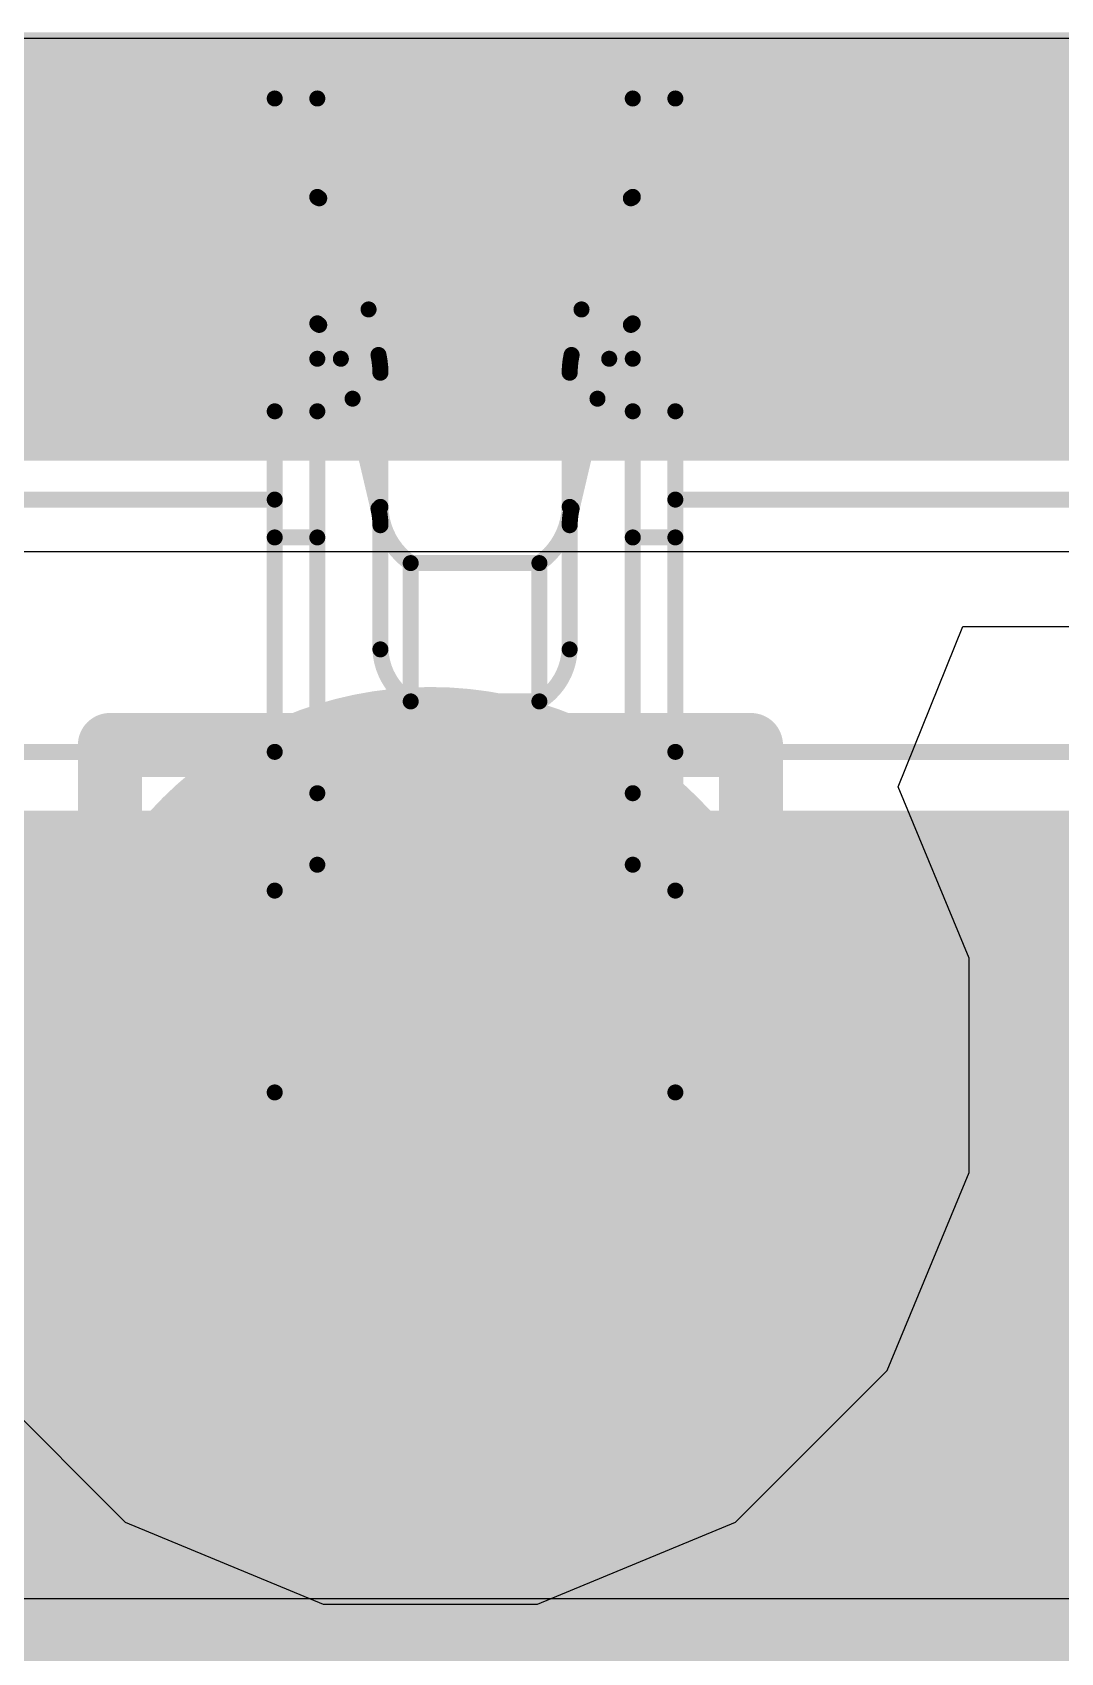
# Model space of a CAD drawing. Header units: inches. Extents: x -6 to 5433, y -4 to 5447.
# Drawn here: x 11.404 to 12.219, y 28.611 to 29.895 of the extents above; entities that cross this region are included whole.
import ezdxf

# ---------------------------------------------------------------- set-up
doc = ezdxf.new("R2010")
doc.units = ezdxf.units.IN
for name, color, linetype in [('Bottom Layer', 5, 'Continuous'), ('Drill Drawing', 1, 'Continuous'), ('Ground', 16, 'Continuous'), ('Mechanical 4', 56, 'Continuous'), ('Power', 76, 'Continuous'), ('Top Layer', 1, 'Continuous'), ('Top Paste', 8, 'Continuous'), ('Top Solder', 216, 'Continuous'), ('Via Holes', 16, 'Continuous')]:
    doc.layers.add(name, color=color, linetype=linetype)

# ---------------------------------------------------------------- blocks, each defined once
blk = doc.blocks.new('QTH_030_01_L_D_A_K_TR_154')
at = {"layer": 'Top Layer'}
blk.add_hatch(color=1, dxfattribs=at).paths.add_polyline_path([(0.8249996199999998, 0.32000063), (5.52500038, 0.32000063), (5.52500038, -0.32000063), (0.8249996199999998, -0.32000063)])
at = {"layer": 'Top Paste'}
blk.add_hatch(color=8, dxfattribs=at).paths.add_polyline_path([(0.8249996199999998, 0.32000063), (5.52500038, 0.32000063), (5.52500038, -0.32000063), (0.8249996199999998, -0.32000063)])
at = {"layer": 'Top Solder'}
blk.add_hatch(color=216, dxfattribs=at).paths.add_polyline_path([(0.7233996199999999, 0.42160063), (5.62660038, 0.42160063), (5.62660038, -0.42160063), (0.7233996199999999, -0.42160063)])

msp = doc.modelspace()

# ---------------------------------------------------------------- hatches: boundary and pattern name
at = {"layer": 'Bottom Layer'}
h = msp.add_hatch(color=5, dxfattribs=at)
edge = h.paths.add_edge_path()
edge.add_arc((11.71955238, 29.07636044), 0.2999994, 0, 360)
at = {"layer": 'Ground'}
h = msp.add_hatch(color=16, dxfattribs=at)
edge = h.paths.add_edge_path()
edge.add_arc((11.71955238, 29.07636044), 0.2999994, 0, 360)
at = {"layer": 'Power'}
h = msp.add_hatch(color=76, dxfattribs=at)
edge = h.paths.add_edge_path()
edge.add_arc((11.71955238, 29.07636044), 0.2999994, 0, 360)
at = {"layer": 'Top Layer'}
h = msp.add_hatch(color=1, dxfattribs=at)
edge = h.paths.add_edge_path()
edge.add_arc((11.71955238, 29.07636044), 0.2999994, 0, 360)
at = {"layer": 'Via Holes'}
h = msp.add_hatch(color=7, dxfattribs=at)
edge = h.paths.add_edge_path()
edge.add_arc((11.71955238, 29.07636044), 0.1499997, 0, 360)

# ---------------------------------------------------------------- linework, layer by layer
at = {"layer": 'Bottom Layer'}
for p, q in [((4.82502464, 29.48371802), (14.02551932, 29.48371802)), ((13.03822132, 28.6534098), (4.871544739999999, 28.6534098))]:
    msp.add_line(p, q, dxfattribs=at)
msp.add_lwpolyline([(4.55450194, 29.7556428, 0.2794, 0.2794, 0), (14.13815562, 29.7556428, 0.2794, 0.2794, 0)], format="xyseb", dxfattribs=at)
at = {"layer": 'Drill Drawing'}
for points in [[(11.46555238, 29.33036044, 0.0508, 0.0508, 0), (11.97355238, 29.33036044, 0.0508, 0.0508, 0)], [(11.46555238, 28.82236044, 0.0508, 0.0508, 0), (11.46555238, 29.33036044, 0.0508, 0.0508, 0)], [(11.97355238, 28.82236044, 0.0508, 0.0508, 0), (11.97355238, 29.33036044, 0.0508, 0.0508, 0)], [(11.56715238, 29.22876044, 0.0508, 0.0508, 0), (11.87195238, 29.22876044, 0.0508, 0.0508, 0)], [(11.56715238, 28.92396044, 0.0508, 0.0508, 0), (11.56715238, 29.22876044, 0.0508, 0.0508, 0)], [(11.87195238, 28.92396044, 0.0508, 0.0508, 0), (11.87195238, 29.22876044, 0.0508, 0.0508, 0)], [(11.56715238, 28.92396044, 0.0508, 0.0508, 0), (11.87195238, 28.92396044, 0.0508, 0.0508, 0)], [(11.46555238, 28.82236044, 0.0508, 0.0508, 0), (11.97355238, 28.82236044, 0.0508, 0.0508, 0)]]:
    msp.add_lwpolyline(points, format="xyseb", dxfattribs=at)
for points in [[(11.45285238, 29.33036044, 0.0254, 0.0254, 1), (11.47825238, 29.33036044, 0.0254, 0.0254, 1)], [(11.45285238, 29.33036044, 0.0254, 0.0254, 1), (11.47825238, 29.33036044, 0.0254, 0.0254, 1)], [(11.96085238, 29.33036044, 0.0254, 0.0254, 1), (11.98625238, 29.33036044, 0.0254, 0.0254, 1)], [(11.96085238, 29.33036044, 0.0254, 0.0254, 1), (11.98625238, 29.33036044, 0.0254, 0.0254, 1)], [(11.55445238, 29.22876044, 0.0254, 0.0254, 1), (11.57985238, 29.22876044, 0.0254, 0.0254, 1)], [(11.55445238, 29.22876044, 0.0254, 0.0254, 1), (11.57985238, 29.22876044, 0.0254, 0.0254, 1)], [(11.85925238, 29.22876044, 0.0254, 0.0254, 1), (11.88465238, 29.22876044, 0.0254, 0.0254, 1)], [(11.85925238, 29.22876044, 0.0254, 0.0254, 1), (11.88465238, 29.22876044, 0.0254, 0.0254, 1)], [(11.55445238, 28.92396044, 0.0254, 0.0254, 1), (11.57985238, 28.92396044, 0.0254, 0.0254, 1)], [(11.55445238, 28.92396044, 0.0254, 0.0254, 1), (11.57985238, 28.92396044, 0.0254, 0.0254, 1)], [(11.85925238, 28.92396044, 0.0254, 0.0254, 1), (11.88465238, 28.92396044, 0.0254, 0.0254, 1)], [(11.85925238, 28.92396044, 0.0254, 0.0254, 1), (11.88465238, 28.92396044, 0.0254, 0.0254, 1)], [(11.45285238, 28.82236044, 0.0254, 0.0254, 1), (11.47825238, 28.82236044, 0.0254, 0.0254, 1)], [(11.45285238, 28.82236044, 0.0254, 0.0254, 1), (11.47825238, 28.82236044, 0.0254, 0.0254, 1)], [(11.96085238, 28.82236044, 0.0254, 0.0254, 1), (11.98625238, 28.82236044, 0.0254, 0.0254, 1)], [(11.96085238, 28.82236044, 0.0254, 0.0254, 1), (11.98625238, 28.82236044, 0.0254, 0.0254, 1)]]:
    msp.add_lwpolyline(points, format="xyseb", close=True, dxfattribs=at)
at = {"layer": 'Mechanical 4'}
for points in [[(11.5961541, 29.84294514, 0.0127, 0.0127, 0), (11.9136541, 29.84294514, 0.0127, 0.0127, 0)], [(11.5961541, 29.0549457, 0.0127, 0.0127, 0), (11.5961541, 29.84294514, 0.0127, 0.0127, 0)], [(11.62990562, 29.23548127999999, 0.0127, 0.0127, 0), (11.62990562, 29.84294514, 0.0127, 0.0127, 0)], [(11.87990512, 29.23548127999999, 0.0127, 0.0127, 0), (11.87990512, 29.84294514, 0.0127, 0.0127, 0)], [(11.9136541, 29.0549457, 0.0127, 0.0127, 0), (11.9136541, 29.84294514, 0.0127, 0.0127, 0)], [(11.6299996, 29.764609, 0.0127, 0.0127, -0.03260548543420631), (11.62990308, 29.76474616, 0.0127, 0.0127, 0)], [(11.62990562, 29.76494682, 0.0127, 0.0127, 0), (11.87990512, 29.76494682, 0.0127, 0.0127, 0)], [(11.63007072, 29.76453788, 0.0127, 0.0127, -0.02828759411108641), (11.63000214, 29.764609, 0.0127, 0.0127, 0)], [(11.6301647, 29.76445914, 0.0127, 0.0127, -0.0267508019471608), (11.63007072, 29.76453788, 0.0127, 0.0127, 0)], [(11.63028916, 29.76437278, 0.0127, 0.0127, -0.02199381117670419), (11.6301647, 29.76445914, 0.0127, 0.0127, 0)], [(11.6304568, 29.76427626, 0.0127, 0.0127, -0.01668692770559134), (11.63028916, 29.76437278, 0.0127, 0.0127, 0)], [(11.63066, 29.76416958, 0.0127, 0.0127, -0.009375562079057384), (11.63045426, 29.76427626, 0.0127, 0.0127, 0)], [(11.63089876, 29.76405528, 0.0127, 0.0127, -0.005205298960240288), (11.63066, 29.76416704, 0.0127, 0.0127, 0)], [(11.63089876, 29.76405528, 0.0127, 0.0127, 0), (11.6311553, 29.7639359, 0.0127, 0.0127, 0)], [(11.6311553, 29.7639359, 0.0127, 0.0127, 0), (11.63142454, 29.76381652, 0.0127, 0.0127, 0)], [(11.63142454, 29.66343572, 0.0127, 0.0127, 0), (11.63142454, 29.76381652, 0.0127, 0.0127, 0)], [(11.63142454, 29.76381652, 0.0127, 0.0127, -0.1798941776662689), (11.67053292, 29.67571154, 0.0127, 0.0127, 0)], [(11.83927782, 29.67571154, 0.0127, 0.0127, -0.1798941776662689), (11.8783862, 29.76381652, 0.0127, 0.0127, 0)], [(11.8783862, 29.76381652, 0.0127, 0.0127, 0), (11.87889674, 29.76405274, 0.0127, 0.0127, 0)], [(11.8783862, 29.66343572, 0.0127, 0.0127, 0), (11.8783862, 29.76381652, 0.0127, 0.0127, 0)], [(11.87889674, 29.76405274, 0.0127, 0.0127, 0), (11.87913296, 29.7641645, 0.0127, 0.0127, 0)], [(11.87934378, 29.76427118, 0.0127, 0.0127, -0.007070259490375113), (11.87913296, 29.7641645, 0.0127, 0.0127, 0)], [(11.87951904, 29.76437024, 0.0127, 0.0127, -0.0122088184818898), (11.87934124, 29.76427118, 0.0127, 0.0127, 0)], [(11.87966128, 29.76446168, 0.0127, 0.0127, -0.02261983005937076), (11.87952158, 29.76437024, 0.0127, 0.0127, 0)], [(11.8797578, 29.76454042, 0.0127, 0.0127, -0.0318810894634976), (11.87965874, 29.76446168, 0.0127, 0.0127, 0)], [(11.87982384, 29.76461408, 0.0127, 0.0127, -0.03744577977422948), (11.8797578, 29.76454042, 0.0127, 0.0127, 0)], [(11.87986956, 29.76468012, 0.0127, 0.0127, -0.03268866438440864), (11.87982384, 29.76461154, 0.0127, 0.0127, 0)], [(11.87990258, 29.76474616, 0.0127, 0.0127, -0.01323434517024943), (11.87986702, 29.76468012, 0.0127, 0.0127, 0)], [(11.67053292, 29.67571154, 0.0127, 0.0127, 0), (11.83927782, 29.67571154, 0.0127, 0.0127, 0)], [(11.67053292, 29.67571154, 0.0127, 0.0127, 0), (11.6783866, 29.6396156, 0.0127, 0.0127, 0)], [(11.83142414, 29.6396156, 0.0127, 0.0127, 0), (11.83927782, 29.67571154, 0.0127, 0.0127, 0)], [(11.63000214, 29.6644949, 0.0127, 0.0127, -0.02859692928040445), (11.62990308, 29.66467777999999, 0.0127, 0.0127, 0)], [(11.6301647, 29.66429678, 0.0127, 0.0127, -0.05432141872223565), (11.63000468, 29.66449744, 0.0127, 0.0127, 0)], [(11.63028916, 29.6641774, 0.0127, 0.0127, -0.0233861513593623), (11.6301647, 29.66429424, 0.0127, 0.0127, 0)], [(11.63045426, 29.66405294, 0.0127, 0.0127, -0.01856230602080305), (11.63028916, 29.66417994, 0.0127, 0.0127, 0)], [(11.63066, 29.66390816, 0.0127, 0.0127, -0.01073692509071351), (11.63045426, 29.6640504, 0.0127, 0.0127, 0)], [(11.63089876, 29.66375576, 0.0127, 0.0127, -0.006054831036051086), (11.63066254, 29.66390816, 0.0127, 0.0127, 0)], [(11.63089876, 29.6637583, 0.0127, 0.0127, 0), (11.6311553, 29.66359828, 0.0127, 0.0127, 0)], [(11.6311553, 29.66359828, 0.0127, 0.0127, 0), (11.63142454, 29.66343572, 0.0127, 0.0127, 0)], [(11.63142454, 29.66343826, 0.0127, 0.0127, -0.1625908253546253), (11.65786594, 29.6049446, 0.0127, 0.0127, 0)], [(11.8519448, 29.6049446, 0.0127, 0.0127, -0.1625908253546254), (11.8783862, 29.66343826, 0.0127, 0.0127, 0)], [(11.8783862, 29.66343572, 0.0127, 0.0127, 0), (11.87889674, 29.66375322, 0.0127, 0.0127, 0)], [(11.87913296, 29.66390308, 0.0127, 0.0127, -0.00482061438575267), (11.87889674, 29.66375322, 0.0127, 0.0127, 0)], [(11.87934124, 29.66404532, 0.0127, 0.0127, -0.008119958966851332), (11.87913042, 29.66390308, 0.0127, 0.0127, 0)], [(11.87951904, 29.66418248, 0.0127, 0.0127, -0.01372913844520109), (11.87934124, 29.66404786, 0.0127, 0.0127, 0)], [(11.87965874, 29.66429932, 0.0127, 0.0127, -0.02446216608426351), (11.87952158, 29.66417994, 0.0127, 0.0127, 0)], [(11.8797578, 29.664406, 0.0127, 0.0127, -0.03231853496951526), (11.87965874, 29.66429932, 0.0127, 0.0127, 0)], [(11.87982384, 29.66450252, 0.0127, 0.0127, -0.03504148002859536), (11.8797578, 29.664406, 0.0127, 0.0127, 0)], [(11.87986956, 29.66459142, 0.0127, 0.0127, -0.02840446123268961), (11.87982384, 29.66450252, 0.0127, 0.0127, 0)], [(11.87990512, 29.66467524, 0.0127, 0.0127, -0.01102179288726943), (11.87986956, 29.66458888, 0.0127, 0.0127, 0)], [(11.62990562, 29.63661078, 0.0127, 0.0127, 0), (11.648567, 29.63661078, 0.0127, 0.0127, 0)], [(11.6783866, 29.5176575, 0.0127, 0.0127, 0), (11.6783866, 29.6396156, 0.0127, 0.0127, 0)], [(11.6783866, 29.6396156, 0.0127, 0.0127, -0.05365795323389039), (11.67990552, 29.625544, 0.0127, 0.0127, 0)], [(11.82990522, 29.625544, 0.0127, 0.0127, -0.05365795323389057), (11.83142414, 29.6396156, 0.0127, 0.0127, 0)], [(11.83142414, 29.5176575, 0.0127, 0.0127, 0), (11.83142414, 29.6396156, 0.0127, 0.0127, 0)], [(11.86124374, 29.63661078, 0.0127, 0.0127, 0), (11.87990512, 29.63661078, 0.0127, 0.0127, 0)], [(11.67990552, 29.40619468, 0.0127, 0.0127, 0), (11.67990552, 29.625544, 0.0127, 0.0127, 0)], [(11.82990522, 29.40619468, 0.0127, 0.0127, 0), (11.82990522, 29.625544, 0.0127, 0.0127, 0)], [(11.6578634, 29.60494714, 0.0127, 0.0127, 0), (11.6783866, 29.5176575, 0.0127, 0.0127, 0)], [(11.83142414, 29.5176575, 0.0127, 0.0127, 0), (11.8519448, 29.60494714, 0.0127, 0.0127, 0)], [(11.5961541, 29.59494462, 0.0127, 0.0127, 0), (11.62990562, 29.59494462, 0.0127, 0.0127, 0)], [(11.87990512, 29.59494462, 0.0127, 0.0127, 0), (11.9136541, 29.59494462, 0.0127, 0.0127, 0)], [(11.2786541, 29.52494476, 0.0127, 0.0127, 0), (11.5961541, 29.52494476, 0.0127, 0.0127, 0)], [(11.9136541, 29.52494476, 0.0127, 0.0127, 0), (12.2311541, 29.52494476, 0.0127, 0.0127, 0)], [(11.6783866, 29.5176575, 0.0127, 0.0127, -0.05786387190107989), (11.67990552, 29.50463492, 0.0127, 0.0127, 0)], [(11.7039136, 29.47460704, 0.0127, 0.0127, -0.2374801051860469), (11.67990552, 29.51917896, 0.0127, 0.0127, 0)], [(11.82990522, 29.51917896, 0.0127, 0.0127, -0.2374801051860468), (11.80589714, 29.47460704, 0.0127, 0.0127, 0)], [(11.82990522, 29.50463492, 0.0127, 0.0127, -0.05786387190108001), (11.83142414, 29.5176575, 0.0127, 0.0127, 0)], [(11.5961541, 29.49494482, 0.0127, 0.0127, 0), (11.62990562, 29.49494482, 0.0127, 0.0127, 0)], [(11.87990512, 29.49494482, 0.0127, 0.0127, 0), (11.9136541, 29.49494482, 0.0127, 0.0127, 0)], [(11.70391614, 29.47460704, 0.0127, 0.0127, 0), (11.8058946, 29.47460704, 0.0127, 0.0127, 0)], [(11.70391614, 29.36494508, 0.0127, 0.0127, 0), (11.70391614, 29.47460704, 0.0127, 0.0127, 0)], [(11.8058946, 29.36494508, 0.0127, 0.0127, 0), (11.8058946, 29.47460704, 0.0127, 0.0127, 0)], [(11.7039136, 29.36494762, 0.0127, 0.0127, -0.2473774779353231), (11.67990552, 29.40619722, 0.0127, 0.0127, 0)], [(11.82990522, 29.40619722, 0.0127, 0.0127, -0.2473774779353234), (11.80589714, 29.36494762, 0.0127, 0.0127, 0)], [(11.70391614, 29.36494508, 0.0127, 0.0127, 0), (11.8058946, 29.36494508, 0.0127, 0.0127, 0)], [(11.2786541, 29.32494516, 0.0127, 0.0127, 0), (11.5961541, 29.32494516, 0.0127, 0.0127, 0)], [(11.9136541, 29.32494516, 0.0127, 0.0127, 0), (12.2311541, 29.32494516, 0.0127, 0.0127, 0)], [(11.62990562, 29.29215376, 0.0127, 0.0127, 0), (11.87990512, 29.29215376, 0.0127, 0.0127, 0)], [(11.62990562, 29.23548127999999, 0.0127, 0.0127, 0), (11.87990512, 29.23548127999999, 0.0127, 0.0127, 0)], [(11.5961541, 29.21494538, 0.0127, 0.0127, 0), (11.9136541, 29.21494538, 0.0127, 0.0127, 0)], [(11.5961541, 29.0549457, 0.0127, 0.0127, 0), (11.9136541, 29.0549457, 0.0127, 0.0127, 0)]]:
    msp.add_lwpolyline(points, format="xyseb", dxfattribs=at)
for points in [[(11.5929791, 29.84294514, 0.00635, 0.00635, 1), (11.5993291, 29.84294514, 0.00635, 0.00635, 1)], [(11.5929791, 29.84294514, 0.00635, 0.00635, 1), (11.5993291, 29.84294514, 0.00635, 0.00635, 1)], [(11.62673062, 29.84294514, 0.00635, 0.00635, 1), (11.63308062, 29.84294514, 0.00635, 0.00635, 1)], [(11.87673012, 29.84294514, 0.00635, 0.00635, 1), (11.88308012, 29.84294514, 0.00635, 0.00635, 1)], [(11.9104791, 29.84294514, 0.00635, 0.00635, 1), (11.9168291, 29.84294514, 0.00635, 0.00635, 1)], [(11.9104791, 29.84294514, 0.00635, 0.00635, 1), (11.9168291, 29.84294514, 0.00635, 0.00635, 1)], [(11.62672808, 29.76474616, 0.00635, 0.00635, 1), (11.63307808, 29.76474616, 0.00635, 0.00635, 1)], [(11.62673062, 29.76494682, 0.00635, 0.00635, 1), (11.63308062, 29.76494682, 0.00635, 0.00635, 1)], [(11.6268246, 29.764609, 0.00635, 0.00635, 1), (11.6331746, 29.764609, 0.00635, 0.00635, 1)], [(11.62682714, 29.764609, 0.00635, 0.00635, 1), (11.63317714, 29.764609, 0.00635, 0.00635, 1)], [(11.62689572, 29.76453788, 0.00635, 0.00635, 1), (11.63324572, 29.76453788, 0.00635, 0.00635, 1)], [(11.62689572, 29.76453788, 0.00635, 0.00635, 1), (11.63324572, 29.76453788, 0.00635, 0.00635, 1)], [(11.6269897, 29.76445914, 0.00635, 0.00635, 1), (11.6333397, 29.76445914, 0.00635, 0.00635, 1)], [(11.6269897, 29.76445914, 0.00635, 0.00635, 1), (11.6333397, 29.76445914, 0.00635, 0.00635, 1)], [(11.62711416, 29.76437278, 0.00635, 0.00635, 1), (11.63346416, 29.76437278, 0.00635, 0.00635, 1)], [(11.62711416, 29.76437278, 0.00635, 0.00635, 1), (11.63346416, 29.76437278, 0.00635, 0.00635, 1)], [(11.62727926, 29.76427626, 0.00635, 0.00635, 1), (11.63362926, 29.76427626, 0.00635, 0.00635, 1)], [(11.6272818, 29.76427626, 0.00635, 0.00635, 1), (11.6336318, 29.76427626, 0.00635, 0.00635, 1)], [(11.627485, 29.76416958, 0.00635, 0.00635, 1), (11.633835, 29.76416958, 0.00635, 0.00635, 1)], [(11.627485, 29.76416704, 0.00635, 0.00635, 1), (11.633835, 29.76416704, 0.00635, 0.00635, 1)], [(11.62772376, 29.76405528, 0.00635, 0.00635, 1), (11.63407376, 29.76405528, 0.00635, 0.00635, 1)], [(11.62772376, 29.76405528, 0.00635, 0.00635, 1), (11.63407376, 29.76405528, 0.00635, 0.00635, 1)], [(11.6279803, 29.7639359, 0.00635, 0.00635, 1), (11.6343303, 29.7639359, 0.00635, 0.00635, 1)], [(11.6279803, 29.7639359, 0.00635, 0.00635, 1), (11.6343303, 29.7639359, 0.00635, 0.00635, 1)], [(11.62824954, 29.76381652, 0.00635, 0.00635, 1), (11.63459954, 29.76381652, 0.00635, 0.00635, 1)], [(11.62824954, 29.76381652, 0.00635, 0.00635, 1), (11.63459954, 29.76381652, 0.00635, 0.00635, 1)], [(11.62824954, 29.76381652, 0.00635, 0.00635, 1), (11.63459954, 29.76381652, 0.00635, 0.00635, 1)], [(11.8752112, 29.76381652, 0.00635, 0.00635, 1), (11.8815612, 29.76381652, 0.00635, 0.00635, 1)], [(11.8752112, 29.76381652, 0.00635, 0.00635, 1), (11.8815612, 29.76381652, 0.00635, 0.00635, 1)], [(11.8752112, 29.76381652, 0.00635, 0.00635, 1), (11.8815612, 29.76381652, 0.00635, 0.00635, 1)], [(11.87572174, 29.76405274, 0.00635, 0.00635, 1), (11.88207174, 29.76405274, 0.00635, 0.00635, 1)], [(11.87572174, 29.76405274, 0.00635, 0.00635, 1), (11.88207174, 29.76405274, 0.00635, 0.00635, 1)], [(11.87595796, 29.7641645, 0.00635, 0.00635, 1), (11.88230796, 29.7641645, 0.00635, 0.00635, 1)], [(11.87595796, 29.7641645, 0.00635, 0.00635, 1), (11.88230796, 29.7641645, 0.00635, 0.00635, 1)], [(11.87616624, 29.76427118, 0.00635, 0.00635, 1), (11.88251624, 29.76427118, 0.00635, 0.00635, 1)], [(11.87616878, 29.76427118, 0.00635, 0.00635, 1), (11.88251878, 29.76427118, 0.00635, 0.00635, 1)], [(11.87634404, 29.76437024, 0.00635, 0.00635, 1), (11.88269404, 29.76437024, 0.00635, 0.00635, 1)], [(11.87634658, 29.76437024, 0.00635, 0.00635, 1), (11.88269658, 29.76437024, 0.00635, 0.00635, 1)], [(11.87648374, 29.76446168, 0.00635, 0.00635, 1), (11.88283374, 29.76446168, 0.00635, 0.00635, 1)], [(11.87648628, 29.76446168, 0.00635, 0.00635, 1), (11.88283628, 29.76446168, 0.00635, 0.00635, 1)], [(11.8765828, 29.76454042, 0.00635, 0.00635, 1), (11.8829328, 29.76454042, 0.00635, 0.00635, 1)], [(11.8765828, 29.76454042, 0.00635, 0.00635, 1), (11.8829328, 29.76454042, 0.00635, 0.00635, 1)], [(11.87664884, 29.76461408, 0.00635, 0.00635, 1), (11.88299884, 29.76461408, 0.00635, 0.00635, 1)], [(11.87664884, 29.76461154, 0.00635, 0.00635, 1), (11.88299884, 29.76461154, 0.00635, 0.00635, 1)], [(11.87669202, 29.76468012, 0.00635, 0.00635, 1), (11.88304202, 29.76468012, 0.00635, 0.00635, 1)], [(11.87669456, 29.76468012, 0.00635, 0.00635, 1), (11.88304456, 29.76468012, 0.00635, 0.00635, 1)], [(11.87672758, 29.76474616, 0.00635, 0.00635, 1), (11.88307758, 29.76474616, 0.00635, 0.00635, 1)], [(11.87673012, 29.76494682, 0.00635, 0.00635, 1), (11.88308012, 29.76494682, 0.00635, 0.00635, 1)], [(11.66735792, 29.67571154, 0.00635, 0.00635, 1), (11.67370792, 29.67571154, 0.00635, 0.00635, 1)], [(11.66735792, 29.67571154, 0.00635, 0.00635, 1), (11.67370792, 29.67571154, 0.00635, 0.00635, 1)], [(11.66735792, 29.67571154, 0.00635, 0.00635, 1), (11.67370792, 29.67571154, 0.00635, 0.00635, 1)], [(11.83610282, 29.67571154, 0.00635, 0.00635, 1), (11.84245282, 29.67571154, 0.00635, 0.00635, 1)], [(11.83610282, 29.67571154, 0.00635, 0.00635, 1), (11.84245282, 29.67571154, 0.00635, 0.00635, 1)], [(11.83610282, 29.67571154, 0.00635, 0.00635, 1), (11.84245282, 29.67571154, 0.00635, 0.00635, 1)], [(11.62672808, 29.66467777999999, 0.00635, 0.00635, 1), (11.63307808, 29.66467777999999, 0.00635, 0.00635, 1)], [(11.62682714, 29.6644949, 0.00635, 0.00635, 1), (11.63317714, 29.6644949, 0.00635, 0.00635, 1)], [(11.62682968, 29.66449744, 0.00635, 0.00635, 1), (11.63317968, 29.66449744, 0.00635, 0.00635, 1)], [(11.6269897, 29.66429678, 0.00635, 0.00635, 1), (11.6333397, 29.66429678, 0.00635, 0.00635, 1)], [(11.6269897, 29.66429424, 0.00635, 0.00635, 1), (11.6333397, 29.66429424, 0.00635, 0.00635, 1)], [(11.62711416, 29.66417994, 0.00635, 0.00635, 1), (11.63346416, 29.66417994, 0.00635, 0.00635, 1)], [(11.62711416, 29.6641774, 0.00635, 0.00635, 1), (11.63346416, 29.6641774, 0.00635, 0.00635, 1)], [(11.62727926, 29.66405294, 0.00635, 0.00635, 1), (11.63362926, 29.66405294, 0.00635, 0.00635, 1)], [(11.62727926, 29.6640504, 0.00635, 0.00635, 1), (11.63362926, 29.6640504, 0.00635, 0.00635, 1)], [(11.627485, 29.66390816, 0.00635, 0.00635, 1), (11.633835, 29.66390816, 0.00635, 0.00635, 1)], [(11.62748754, 29.66390816, 0.00635, 0.00635, 1), (11.63383754, 29.66390816, 0.00635, 0.00635, 1)], [(11.62772376, 29.6637583, 0.00635, 0.00635, 1), (11.63407376, 29.6637583, 0.00635, 0.00635, 1)], [(11.62772376, 29.66375576, 0.00635, 0.00635, 1), (11.63407376, 29.66375576, 0.00635, 0.00635, 1)], [(11.6279803, 29.66359828, 0.00635, 0.00635, 1), (11.6343303, 29.66359828, 0.00635, 0.00635, 1)], [(11.6279803, 29.66359828, 0.00635, 0.00635, 1), (11.6343303, 29.66359828, 0.00635, 0.00635, 1)], [(11.62824954, 29.66343826, 0.00635, 0.00635, 1), (11.63459954, 29.66343826, 0.00635, 0.00635, 1)], [(11.62824954, 29.66343572, 0.00635, 0.00635, 1), (11.63459954, 29.66343572, 0.00635, 0.00635, 1)], [(11.62824954, 29.66343572, 0.00635, 0.00635, 1), (11.63459954, 29.66343572, 0.00635, 0.00635, 1)], [(11.8752112, 29.66343826, 0.00635, 0.00635, 1), (11.8815612, 29.66343826, 0.00635, 0.00635, 1)], [(11.8752112, 29.66343572, 0.00635, 0.00635, 1), (11.8815612, 29.66343572, 0.00635, 0.00635, 1)], [(11.8752112, 29.66343572, 0.00635, 0.00635, 1), (11.8815612, 29.66343572, 0.00635, 0.00635, 1)], [(11.87572174, 29.66375322, 0.00635, 0.00635, 1), (11.88207174, 29.66375322, 0.00635, 0.00635, 1)], [(11.87572174, 29.66375322, 0.00635, 0.00635, 1), (11.88207174, 29.66375322, 0.00635, 0.00635, 1)], [(11.87595542, 29.66390308, 0.00635, 0.00635, 1), (11.88230542, 29.66390308, 0.00635, 0.00635, 1)], [(11.87595796, 29.66390308, 0.00635, 0.00635, 1), (11.88230796, 29.66390308, 0.00635, 0.00635, 1)], [(11.87616624, 29.66404786, 0.00635, 0.00635, 1), (11.88251624, 29.66404786, 0.00635, 0.00635, 1)], [(11.87616624, 29.66404532, 0.00635, 0.00635, 1), (11.88251624, 29.66404532, 0.00635, 0.00635, 1)], [(11.87634404, 29.66418248, 0.00635, 0.00635, 1), (11.88269404, 29.66418248, 0.00635, 0.00635, 1)], [(11.87634658, 29.66417994, 0.00635, 0.00635, 1), (11.88269658, 29.66417994, 0.00635, 0.00635, 1)], [(11.87648374, 29.66429932, 0.00635, 0.00635, 1), (11.88283374, 29.66429932, 0.00635, 0.00635, 1)], [(11.87648374, 29.66429932, 0.00635, 0.00635, 1), (11.88283374, 29.66429932, 0.00635, 0.00635, 1)], [(11.8765828, 29.664406, 0.00635, 0.00635, 1), (11.8829328, 29.664406, 0.00635, 0.00635, 1)], [(11.8765828, 29.664406, 0.00635, 0.00635, 1), (11.8829328, 29.664406, 0.00635, 0.00635, 1)], [(11.87664884, 29.66450252, 0.00635, 0.00635, 1), (11.88299884, 29.66450252, 0.00635, 0.00635, 1)], [(11.87664884, 29.66450252, 0.00635, 0.00635, 1), (11.88299884, 29.66450252, 0.00635, 0.00635, 1)], [(11.87669456, 29.66459142, 0.00635, 0.00635, 1), (11.88304456, 29.66459142, 0.00635, 0.00635, 1)], [(11.87669456, 29.66458888, 0.00635, 0.00635, 1), (11.88304456, 29.66458888, 0.00635, 0.00635, 1)], [(11.87673012, 29.66467524, 0.00635, 0.00635, 1), (11.88308012, 29.66467524, 0.00635, 0.00635, 1)], [(11.62673062, 29.63661078, 0.00635, 0.00635, 1), (11.63308062, 29.63661078, 0.00635, 0.00635, 1)], [(11.645392, 29.63661078, 0.00635, 0.00635, 1), (11.651742, 29.63661078, 0.00635, 0.00635, 1)], [(11.6752116, 29.6396156, 0.00635, 0.00635, 1), (11.6815616, 29.6396156, 0.00635, 0.00635, 1)], [(11.6752116, 29.6396156, 0.00635, 0.00635, 1), (11.6815616, 29.6396156, 0.00635, 0.00635, 1)], [(11.6752116, 29.6396156, 0.00635, 0.00635, 1), (11.6815616, 29.6396156, 0.00635, 0.00635, 1)], [(11.82824914, 29.6396156, 0.00635, 0.00635, 1), (11.83459914, 29.6396156, 0.00635, 0.00635, 1)], [(11.82824914, 29.6396156, 0.00635, 0.00635, 1), (11.83459914, 29.6396156, 0.00635, 0.00635, 1)], [(11.82824914, 29.6396156, 0.00635, 0.00635, 1), (11.83459914, 29.6396156, 0.00635, 0.00635, 1)], [(11.85806874, 29.63661078, 0.00635, 0.00635, 1), (11.86441874, 29.63661078, 0.00635, 0.00635, 1)], [(11.87673012, 29.63661078, 0.00635, 0.00635, 1), (11.88308012, 29.63661078, 0.00635, 0.00635, 1)], [(11.67673052, 29.625544, 0.00635, 0.00635, 1), (11.68308052, 29.625544, 0.00635, 0.00635, 1)], [(11.67673052, 29.625544, 0.00635, 0.00635, 1), (11.68308052, 29.625544, 0.00635, 0.00635, 1)], [(11.82673022, 29.625544, 0.00635, 0.00635, 1), (11.83308022, 29.625544, 0.00635, 0.00635, 1)], [(11.82673022, 29.625544, 0.00635, 0.00635, 1), (11.83308022, 29.625544, 0.00635, 0.00635, 1)], [(11.6546884, 29.60494714, 0.00635, 0.00635, 1), (11.6610384, 29.60494714, 0.00635, 0.00635, 1)], [(11.65469094, 29.6049446, 0.00635, 0.00635, 1), (11.66104094, 29.6049446, 0.00635, 0.00635, 1)], [(11.8487698, 29.60494714, 0.00635, 0.00635, 1), (11.8551198, 29.60494714, 0.00635, 0.00635, 1)], [(11.8487698, 29.6049446, 0.00635, 0.00635, 1), (11.8551198, 29.6049446, 0.00635, 0.00635, 1)], [(11.5929791, 29.59494462, 0.00635, 0.00635, 1), (11.5993291, 29.59494462, 0.00635, 0.00635, 1)], [(11.62673062, 29.59494462, 0.00635, 0.00635, 1), (11.63308062, 29.59494462, 0.00635, 0.00635, 1)], [(11.87673012, 29.59494462, 0.00635, 0.00635, 1), (11.88308012, 29.59494462, 0.00635, 0.00635, 1)], [(11.9104791, 29.59494462, 0.00635, 0.00635, 1), (11.9168291, 29.59494462, 0.00635, 0.00635, 1)], [(11.5929791, 29.52494476, 0.00635, 0.00635, 1), (11.5993291, 29.52494476, 0.00635, 0.00635, 1)], [(11.9104791, 29.52494476, 0.00635, 0.00635, 1), (11.9168291, 29.52494476, 0.00635, 0.00635, 1)], [(11.6752116, 29.5176575, 0.00635, 0.00635, 1), (11.6815616, 29.5176575, 0.00635, 0.00635, 1)], [(11.6752116, 29.5176575, 0.00635, 0.00635, 1), (11.6815616, 29.5176575, 0.00635, 0.00635, 1)], [(11.6752116, 29.5176575, 0.00635, 0.00635, 1), (11.6815616, 29.5176575, 0.00635, 0.00635, 1)], [(11.67673052, 29.51917896, 0.00635, 0.00635, 1), (11.68308052, 29.51917896, 0.00635, 0.00635, 1)], [(11.82673022, 29.51917896, 0.00635, 0.00635, 1), (11.83308022, 29.51917896, 0.00635, 0.00635, 1)], [(11.82824914, 29.5176575, 0.00635, 0.00635, 1), (11.83459914, 29.5176575, 0.00635, 0.00635, 1)], [(11.82824914, 29.5176575, 0.00635, 0.00635, 1), (11.83459914, 29.5176575, 0.00635, 0.00635, 1)], [(11.82824914, 29.5176575, 0.00635, 0.00635, 1), (11.83459914, 29.5176575, 0.00635, 0.00635, 1)], [(11.67673052, 29.50463492, 0.00635, 0.00635, 1), (11.68308052, 29.50463492, 0.00635, 0.00635, 1)], [(11.82673022, 29.50463492, 0.00635, 0.00635, 1), (11.83308022, 29.50463492, 0.00635, 0.00635, 1)], [(11.5929791, 29.49494482, 0.00635, 0.00635, 1), (11.5993291, 29.49494482, 0.00635, 0.00635, 1)], [(11.62673062, 29.49494482, 0.00635, 0.00635, 1), (11.63308062, 29.49494482, 0.00635, 0.00635, 1)], [(11.87673012, 29.49494482, 0.00635, 0.00635, 1), (11.88308012, 29.49494482, 0.00635, 0.00635, 1)], [(11.9104791, 29.49494482, 0.00635, 0.00635, 1), (11.9168291, 29.49494482, 0.00635, 0.00635, 1)], [(11.7007386, 29.47460704, 0.00635, 0.00635, 1), (11.7070886, 29.47460704, 0.00635, 0.00635, 1)], [(11.70074114, 29.47460704, 0.00635, 0.00635, 1), (11.70709114, 29.47460704, 0.00635, 0.00635, 1)], [(11.70074114, 29.47460704, 0.00635, 0.00635, 1), (11.70709114, 29.47460704, 0.00635, 0.00635, 1)], [(11.8027196, 29.47460704, 0.00635, 0.00635, 1), (11.8090696, 29.47460704, 0.00635, 0.00635, 1)], [(11.8027196, 29.47460704, 0.00635, 0.00635, 1), (11.8090696, 29.47460704, 0.00635, 0.00635, 1)], [(11.80272214, 29.47460704, 0.00635, 0.00635, 1), (11.80907214, 29.47460704, 0.00635, 0.00635, 1)], [(11.67673052, 29.40619722, 0.00635, 0.00635, 1), (11.68308052, 29.40619722, 0.00635, 0.00635, 1)], [(11.67673052, 29.40619468, 0.00635, 0.00635, 1), (11.68308052, 29.40619468, 0.00635, 0.00635, 1)], [(11.82673022, 29.40619722, 0.00635, 0.00635, 1), (11.83308022, 29.40619722, 0.00635, 0.00635, 1)], [(11.82673022, 29.40619468, 0.00635, 0.00635, 1), (11.83308022, 29.40619468, 0.00635, 0.00635, 1)], [(11.7007386, 29.36494762, 0.00635, 0.00635, 1), (11.7070886, 29.36494762, 0.00635, 0.00635, 1)], [(11.70074114, 29.36494508, 0.00635, 0.00635, 1), (11.70709114, 29.36494508, 0.00635, 0.00635, 1)], [(11.70074114, 29.36494508, 0.00635, 0.00635, 1), (11.70709114, 29.36494508, 0.00635, 0.00635, 1)], [(11.8027196, 29.36494508, 0.00635, 0.00635, 1), (11.8090696, 29.36494508, 0.00635, 0.00635, 1)], [(11.8027196, 29.36494508, 0.00635, 0.00635, 1), (11.8090696, 29.36494508, 0.00635, 0.00635, 1)], [(11.80272214, 29.36494762, 0.00635, 0.00635, 1), (11.80907214, 29.36494762, 0.00635, 0.00635, 1)], [(11.5929791, 29.32494516, 0.00635, 0.00635, 1), (11.5993291, 29.32494516, 0.00635, 0.00635, 1)], [(11.9104791, 29.32494516, 0.00635, 0.00635, 1), (11.9168291, 29.32494516, 0.00635, 0.00635, 1)], [(11.62673062, 29.29215376, 0.00635, 0.00635, 1), (11.63308062, 29.29215376, 0.00635, 0.00635, 1)], [(11.87673012, 29.29215376, 0.00635, 0.00635, 1), (11.88308012, 29.29215376, 0.00635, 0.00635, 1)], [(11.62673062, 29.23548127999999, 0.00635, 0.00635, 1), (11.63308062, 29.23548127999999, 0.00635, 0.00635, 1)], [(11.62673062, 29.23548127999999, 0.00635, 0.00635, 1), (11.63308062, 29.23548127999999, 0.00635, 0.00635, 1)], [(11.87673012, 29.23548127999999, 0.00635, 0.00635, 1), (11.88308012, 29.23548127999999, 0.00635, 0.00635, 1)], [(11.87673012, 29.23548127999999, 0.00635, 0.00635, 1), (11.88308012, 29.23548127999999, 0.00635, 0.00635, 1)], [(11.5929791, 29.21494538, 0.00635, 0.00635, 1), (11.5993291, 29.21494538, 0.00635, 0.00635, 1)], [(11.9104791, 29.21494538, 0.00635, 0.00635, 1), (11.9168291, 29.21494538, 0.00635, 0.00635, 1)], [(11.5929791, 29.0549457, 0.00635, 0.00635, 1), (11.5993291, 29.0549457, 0.00635, 0.00635, 1)], [(11.5929791, 29.0549457, 0.00635, 0.00635, 1), (11.5993291, 29.0549457, 0.00635, 0.00635, 1)], [(11.9104791, 29.0549457, 0.00635, 0.00635, 1), (11.9168291, 29.0549457, 0.00635, 0.00635, 1)], [(11.9104791, 29.0549457, 0.00635, 0.00635, 1), (11.9168291, 29.0549457, 0.00635, 0.00635, 1)]]:
    msp.add_lwpolyline(points, format="xyseb", close=True, dxfattribs=at)
at = {"layer": 'Power'}
for p, q in [((14.02271516, 29.89042536), (6.86043078, 29.89042536)), ((12.09022728, 29.29726932), (12.14144384, 29.42426932)), ((12.14144384, 29.42426932), (14.11925802, 29.42426932)), ((12.14655178, 29.16129549999999), (12.09022728, 29.29726932)), ((12.14655178, 28.99142538), (12.14655178, 29.16129549999999)), ((12.08154302, 28.8344864), (12.14655178, 28.99142538)), ((11.35756174, 28.8344864), (11.47767834, 28.7143698)), ((11.96142642, 28.7143698), (12.08154302, 28.8344864)), ((11.47767834, 28.7143698), (11.63461732, 28.64936104)), ((11.80448744, 28.64936104), (11.96142642, 28.7143698)), ((11.63461732, 28.64936104), (11.80448744, 28.64936104))]:
    msp.add_line(p, q, dxfattribs=at)
msp.add_lwpolyline([(6.86043078, 29.65734734, 0.2032, 0.2032, 0), (14.11925802, 29.65734734, 0.2032, 0.2032, 0)], format="xyseb", dxfattribs=at)
at = {"layer": 'Top Layer'}
msp.add_line((4.82502464, 29.48371802), (14.07002266, 29.48371802), dxfattribs=at)
msp.add_lwpolyline([(4.55450194, 29.7556428, 0.2794, 0.2794, 0), (14.07002266, 29.7556428, 0.2794, 0.2794, 0)], format="xyseb", dxfattribs=at)

# ---------------------------------------------------------------- block references
at = {"rotation": 180}
msp.add_blockref('QTH_030_01_L_D_A_K_TR_154', (15.3105993, 28.85674696), dxfattribs=at)

doc.saveas('drawing.dxf')
